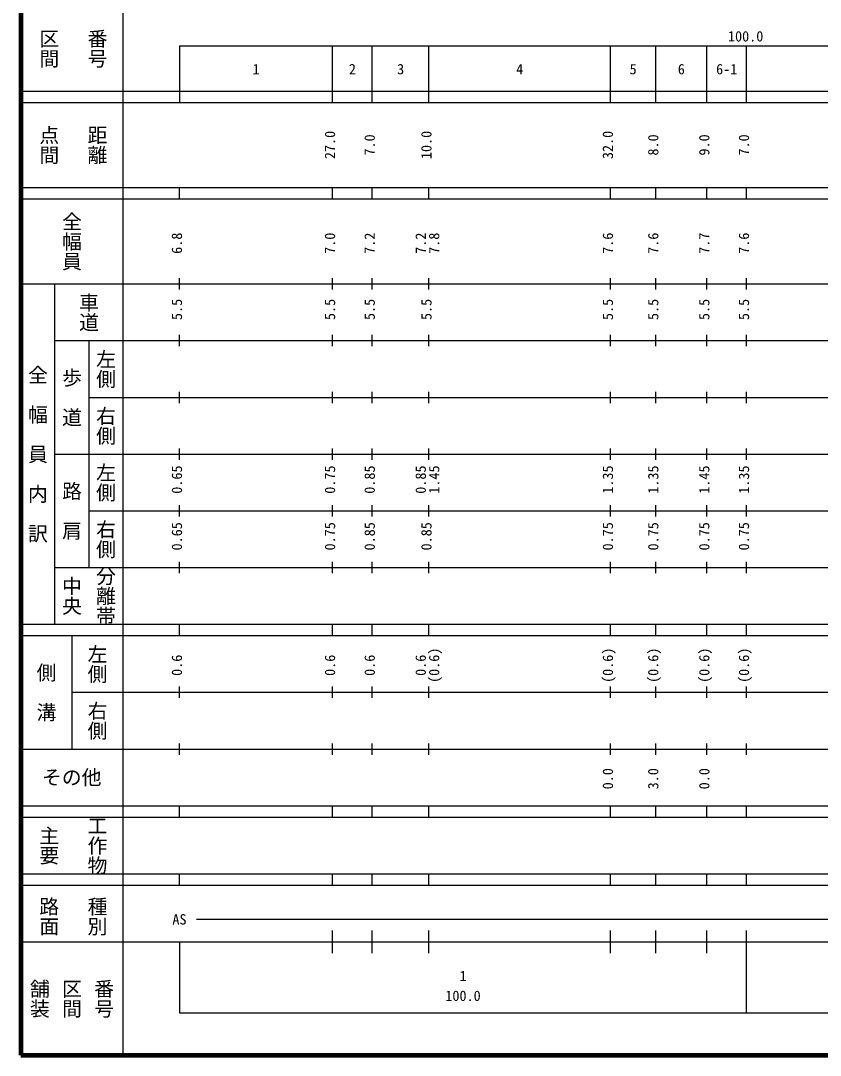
# Model space of a CAD drawing. Units: millimetres on the paper, enlarged 1000 times. Extents: x 40000 to 680000, y 20000 to 380000.
# Drawn here: x 40000 to 181009, y 20000 to 202409 of the extents above; entities that cross this region are included whole.
import ezdxf
from ezdxf.enums import TextEntityAlignment as Align

# ---------------------------------------------------------------- set-up
doc = ezdxf.new("R2010")
doc.units = ezdxf.units.MM
doc.header["$LTSCALE"] = 1000
doc.layers.add('M-TTL', color=2, linetype='Continuous', lineweight=140)
doc.layers.add('M-TTL-BAND', color=7, linetype='Continuous', lineweight=25)
doc.styles.add('@ＭＳ ゴシック', font='')
doc.styles.add('ＭＳ ゴシック', font='')
doc.styles.get('@ＭＳ ゴシック').set_extended_font_data('@MS Gothic')
doc.styles.get('ＭＳ ゴシック').set_extended_font_data('MS Gothic')

msp = doc.modelspace()

# ---------------------------------------------------------------- linework, layer by layer
at = {"layer": 'M-TTL'}
for p, q in [((40000, 380000), (40000, 20000)), ((40000, 20000), (680000, 20000))]:
    msp.add_line(p, q, dxfattribs=at)
at = {"layer": 'M-TTL-BAND'}
for p, q in [((58000, 370000), (58000, 20000)), ((68000, 198000), (579000, 198000)), ((68000, 198000), (68000, 188000)), ((95000, 188000), (95000, 198000)), ((102000, 188000), (102000, 198000)), ((112000, 188000), (112000, 198000)), ((144000, 188000), (144000, 198000)), ((152000, 188000), (152000, 198000)), ((161000, 188000), (161000, 198000)), ((168000, 188000), (168000, 198000)), ((40000, 190000), (579000, 190000)), ((40000, 188000), (579000, 188000)), ((40000, 173000), (579000, 173000)), ((68000, 171000), (68000, 173000)), ((95000, 171000), (95000, 173000)), ((102000, 171000), (102000, 173000)), ((112000, 171000), (112000, 173000)), ((144000, 171000), (144000, 173000)), ((152000, 171000), (152000, 173000)), ((161000, 171000), (161000, 173000)), ((168000, 171000), (168000, 173000)), ((40000, 171000), (579000, 171000)), ((68000, 155000), (68000, 157000)), ((95000, 155000), (95000, 157000)), ((102000, 155000), (102000, 157000)), ((112000, 155000), (112000, 157000)), ((144000, 155000), (144000, 157000)), ((152000, 155000), (152000, 157000)), ((161000, 155000), (161000, 157000)), ((168000, 155000), (168000, 157000)), ((40000, 156000), (579000, 156000)), ((46000, 96000), (46000, 156000)), ((46000, 146000), (579000, 146000)), ((52000, 146000), (52000, 106000)), ((68000, 145000), (68000, 147000)), ((95000, 145000), (95000, 147000)), ((102000, 145000), (102000, 147000)), ((112000, 145000), (112000, 147000)), ((144000, 145000), (144000, 147000)), ((152000, 145000), (152000, 147000)), ((161000, 145000), (161000, 147000)), ((168000, 145000), (168000, 147000)), ((68000, 135000), (68000, 137000)), ((95000, 135000), (95000, 137000)), ((102000, 135000), (102000, 137000)), ((112000, 135000), (112000, 137000)), ((144000, 135000), (144000, 137000)), ((152000, 135000), (152000, 137000)), ((161000, 135000), (161000, 137000)), ((168000, 135000), (168000, 137000)), ((52000, 136000), (579000, 136000)), ((46000, 126000), (579000, 126000)), ((68000, 125000), (68000, 127000)), ((95000, 125000), (95000, 127000)), ((102000, 125000), (102000, 127000)), ((112000, 125000), (112000, 127000)), ((144000, 125000), (144000, 127000)), ((152000, 125000), (152000, 127000)), ((161000, 125000), (161000, 127000)), ((168000, 125000), (168000, 127000)), ((68000, 115000), (68000, 117000)), ((95000, 115000), (95000, 117000)), ((102000, 115000), (102000, 117000)), ((112000, 115000), (112000, 117000)), ((144000, 115000), (144000, 117000)), ((152000, 115000), (152000, 117000)), ((161000, 115000), (161000, 117000)), ((168000, 115000), (168000, 117000)), ((52000, 116000), (579000, 116000)), ((46000, 106000), (579000, 106000)), ((68000, 105000), (68000, 107000)), ((95000, 105000), (95000, 107000)), ((102000, 105000), (102000, 107000)), ((112000, 105000), (112000, 107000)), ((144000, 105000), (144000, 107000)), ((152000, 105000), (152000, 107000)), ((161000, 105000), (161000, 107000)), ((168000, 105000), (168000, 107000)), ((40000, 96000), (579000, 96000)), ((68000, 94000), (68000, 96000)), ((95000, 94000), (95000, 96000)), ((102000, 94000), (102000, 96000)), ((112000, 94000), (112000, 96000)), ((144000, 94000), (144000, 96000)), ((152000, 94000), (152000, 96000)), ((161000, 94000), (161000, 96000)), ((168000, 94000), (168000, 96000)), ((40000, 94000), (579000, 94000)), ((49000, 94000), (49000, 74000)), ((49000, 84000), (579000, 84000)), ((68000, 83000), (68000, 85000)), ((95000, 83000), (95000, 85000)), ((102000, 83000), (102000, 85000)), ((112000, 83000), (112000, 85000)), ((144000, 83000), (144000, 85000)), ((152000, 83000), (152000, 85000)), ((161000, 83000), (161000, 85000)), ((168000, 83000), (168000, 85000)), ((68000, 73000), (68000, 75000)), ((95000, 73000), (95000, 75000)), ((102000, 73000), (102000, 75000)), ((112000, 73000), (112000, 75000)), ((144000, 73000), (144000, 75000)), ((152000, 73000), (152000, 75000)), ((161000, 73000), (161000, 75000)), ((168000, 73000), (168000, 75000)), ((40000, 74000), (579000, 74000)), ((40000, 64000), (579000, 64000)), ((68000, 62000), (68000, 64000)), ((95000, 62000), (95000, 64000)), ((102000, 62000), (102000, 64000)), ((112000, 62000), (112000, 64000)), ((144000, 62000), (144000, 64000)), ((152000, 62000), (152000, 64000)), ((161000, 62000), (161000, 64000)), ((168000, 62000), (168000, 64000)), ((40000, 62000), (579000, 62000)), ((40000, 52000), (579000, 52000)), ((68000, 50000), (68000, 52000)), ((95000, 50000), (95000, 52000)), ((102000, 50000), (102000, 52000)), ((112000, 50000), (112000, 52000)), ((144000, 50000), (144000, 52000)), ((152000, 50000), (152000, 52000)), ((161000, 50000), (161000, 52000)), ((168000, 50000), (168000, 52000)), ((40000, 50000), (579000, 50000)), ((71000, 44000), (565000, 44000)), ((95000, 38000), (95000, 42000)), ((102000, 38000), (102000, 42000)), ((112000, 38000), (112000, 42000)), ((144000, 38000), (144000, 42000)), ((152000, 38000), (152000, 42000)), ((161000, 38000), (161000, 42000)), ((168000, 27500), (168000, 42000)), ((40000, 40000), (579000, 40000)), ((68000, 40000), (68000, 27500)), ((68000, 27500), (579000, 27500))]:
    msp.add_line(p, q, dxfattribs=at)

# ---------------------------------------------------------------- texts
at = {"layer": 'M-TTL-BAND', "style": '@ＭＳ ゴシック'}
for s, p in [('番号', (53500, 197500)), ('区間', (45000, 197500)), ('点間', (45000, 180500)), ('距離', (53500, 180500)), ('全幅員', (49000, 163500)), ('車道', (52000, 151000)), ('左側', (55000, 141000)), ('全\u3000幅\u3000員\u3000内\u3000訳', (43000, 126000)), ('歩\u3000道', (49000, 136000)), ('右側', (55000, 131000)), ('左側', (55000, 121000)), ('路\u3000肩', (49000, 116000)), ('右側', (55000, 111000)), ('分離帯', (55000, 101000)), ('中央', (49000, 101000)), ('左側', (53500, 89000)), ('側\u3000溝', (44500, 84000)), ('右側', (53500, 79000)), ('主要', (45000, 57000)), ('工作物', (53500, 57000)), ('路面', (45000, 44500)), ('種別', (53500, 44500)), ('舗装', (43333, 30000)), ('区間', (49000, 30000)), ('番号', (54667, 30000))]:
    msp.add_text(s, height=2566, rotation=270, dxfattribs=at).set_placement(p, align=Align.MIDDLE_CENTER)
at = {"layer": 'M-TTL-BAND', "style": 'ＭＳ ゴシック'}
for s, p in [('100.0', (167844, 198195)), ('1', (81500, 192405)), ('2', (98500, 192405)), ('3', (107000, 192405)), ('4', (128000, 192405)), ('5', (148000, 192405)), ('6', (156500, 192405)), ('6-1', (164500, 192405)), ('AS', (68000, 42500)), ('1', (118000, 32523)), ('100.0', (118000, 29033))]:
    msp.add_text(s, height=1833, dxfattribs=at).set_placement(p, align=Align.BOTTOM_CENTER)
for s, p in [('27.0', (96000, 180500)), ('10.0', (113000, 180500)), ('32.0', (145000, 180500)), ('7.0', (103000, 180500)), ('8.0', (153000, 180500)), ('9.0', (162000, 180500)), ('7.0', (169000, 180500)), ('6.8', (69000, 163174)), ('7.0', (96000, 163174)), ('7.2', (103000, 163174)), ('7.2', (112000, 163174)), ('7.8', (114370, 163174)), ('7.6', (145000, 163174)), ('7.6', (153000, 163174)), ('7.7', (162000, 163174)), ('7.6', (169000, 163174)), ('5.5', (69000, 151500)), ('5.5', (96000, 151500)), ('5.5', (103000, 151500)), ('5.5', (113000, 151500)), ('5.5', (145000, 151500)), ('5.5', (153000, 151500)), ('5.5', (162000, 151500)), ('5.5', (169000, 151500)), ('0.65', (69000, 121500)), ('0.75', (96000, 121500)), ('0.85', (103000, 121500)), ('0.85', (112000, 121500)), ('1.45', (114370, 121500)), ('1.35', (145000, 121500)), ('1.35', (153000, 121500)), ('1.45', (162000, 121500)), ('1.35', (169000, 121500)), ('0.65', (69000, 111500)), ('0.75', (96000, 111500)), ('0.85', (103000, 111500)), ('0.85', (113000, 111500)), ('0.75', (145000, 111500)), ('0.75', (153000, 111500)), ('0.75', (162000, 111500)), ('0.75', (169000, 111500)), ('(0.6)', (114370, 88764)), ('(0.6)', (145000, 88764)), ('(0.6)', (153000, 88764)), ('(0.6)', (162000, 88764)), ('(0.6)', (169000, 88764)), ('0.6', (69000, 88764)), ('0.6', (96000, 88764)), ('0.6', (103000, 88764)), ('0.6', (112000, 88764)), ('0.0', (145000, 68764)), ('3.0', (153000, 68764)), ('0.0', (162000, 68764))]:
    msp.add_text(s, height=1833, rotation=90, dxfattribs=at).set_placement(p, align=Align.BOTTOM_CENTER)
msp.add_text('その他', height=2566, dxfattribs=at).set_placement((49000, 69000), align=Align.MIDDLE_CENTER)

doc.saveas('drawing.dxf')
